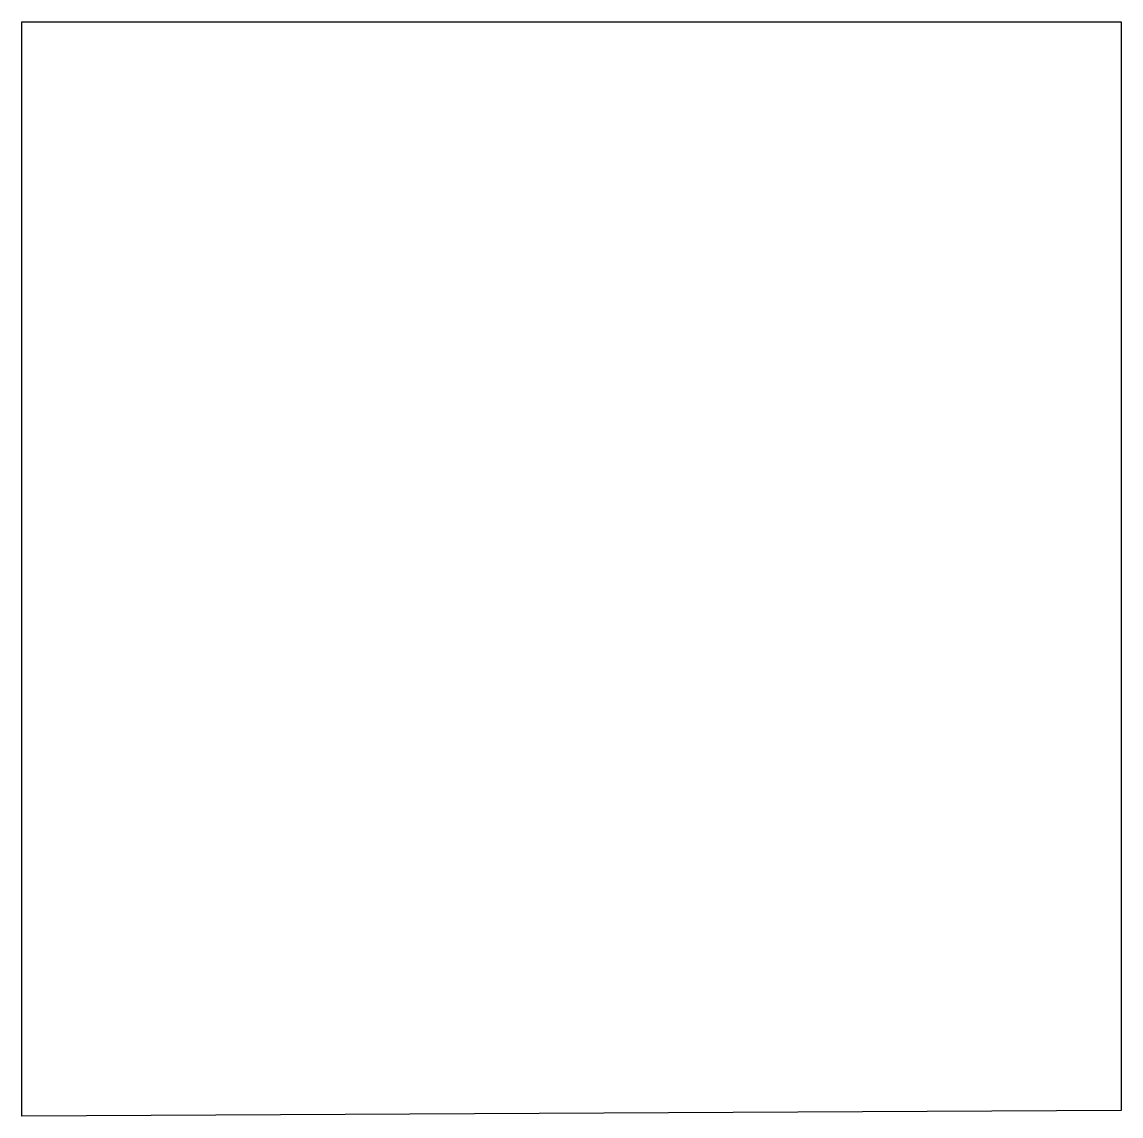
# Model space of a CAD drawing. Header units: millimetres. Extents: x 51 to 503, y 51 to 501.
import ezdxf

# ---------------------------------------------------------------- set-up
doc = ezdxf.new("R2010")
doc.units = ezdxf.units.MM
doc.layers.get('0').update_dxf_attribs({"true_color": 0xe7f0ff})

msp = doc.modelspace()

# ---------------------------------------------------------------- linework, layer by layer
for p, q in [((50.78, 50.81), (50.78, 501.45)), ((50.78, 501.45), (503.37, 501.45)), ((503.37, 501.45), (503.37, 53.02)), ((503.37, 53.02), (50.78, 50.81))]:
    msp.add_line(p, q)

doc.saveas('drawing.dxf')
